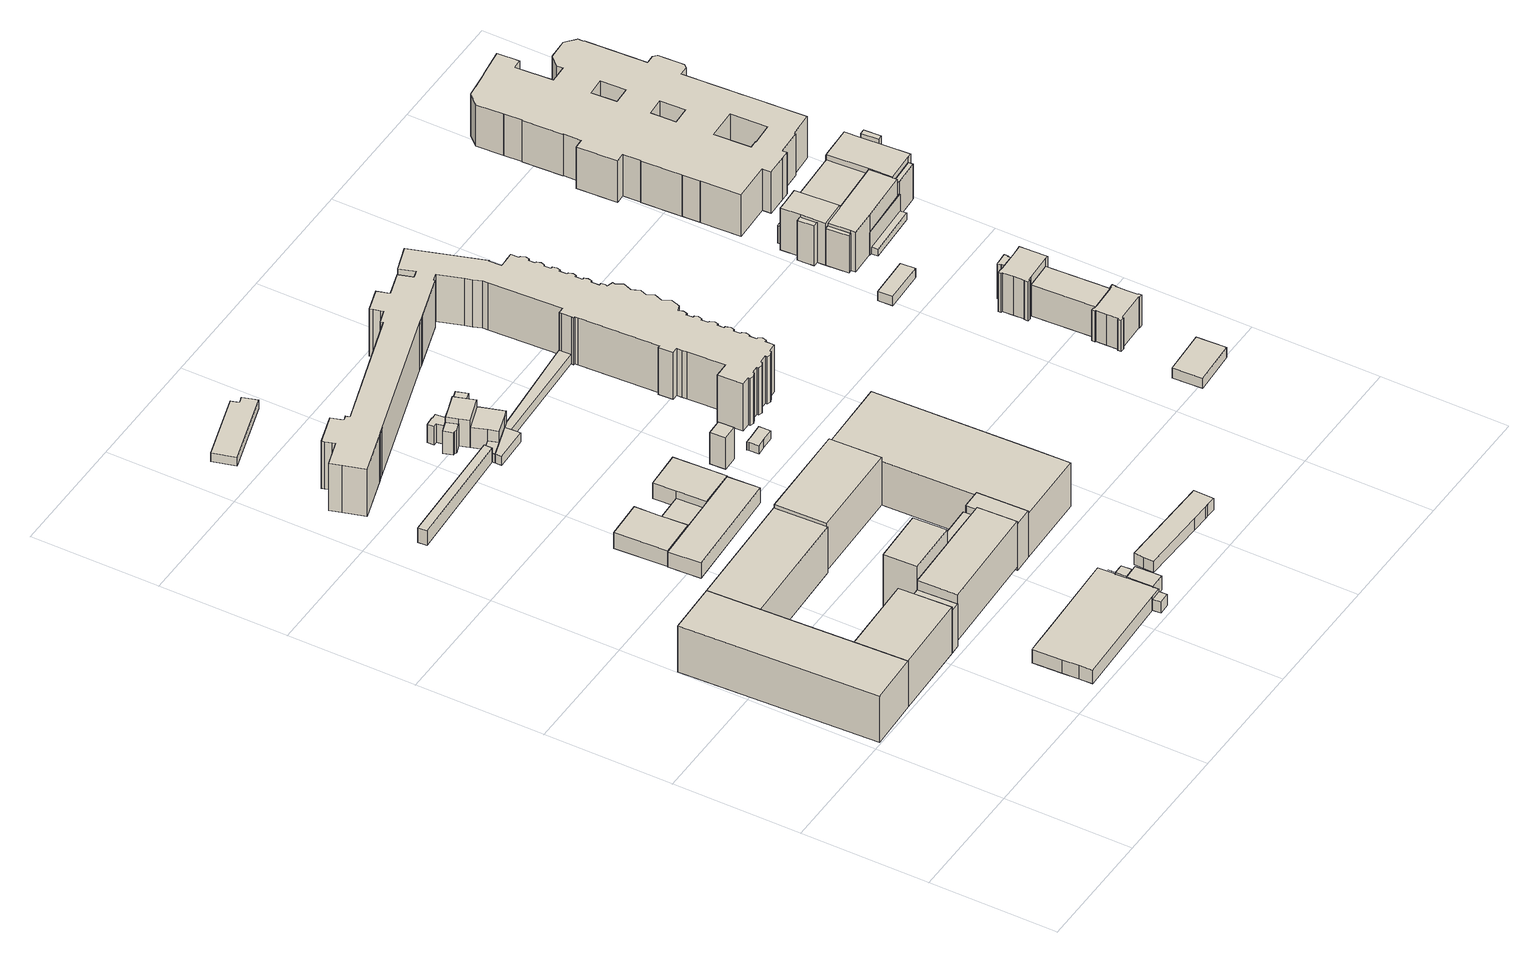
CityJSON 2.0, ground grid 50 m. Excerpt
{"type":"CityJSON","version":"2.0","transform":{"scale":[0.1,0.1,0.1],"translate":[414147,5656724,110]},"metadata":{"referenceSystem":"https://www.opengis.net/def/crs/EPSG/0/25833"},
"CityObjects":{
"building1":{"type":"Building","attributes":{"name":"Biotechnologisches Zentrum der TU Dresden","Gemeindeschluessel":14612000,"Geometrietyp2DReferenz":"3000","function":"31001_3023","roofType":"9999"},"children":["building1-1","building1-2","building1-3","building1-4"]},
"building1-1":{"type":"BuildingPart","attributes":{"Dachtyp_tdc":"tdcHipRoof","Dachneigung":24.11,"QualitaetDacherkennung":15,"Geometrietyp2DReferenz":"3000","measuredHeight":22.79,"roofType":"3200"},"parents":["building1"],"geometry":[{"type":"Solid","lod":"1","boundaries":[[[[0,1,2,3]],[[4,5,6,7]],[[3,5,4,0]],[[2,6,5,3]],[[1,7,6,2]],[[0,4,7,1]]]]}]},
"building1-2":{"type":"BuildingPart","attributes":{"Dachtyp_tdc":"tdcGableRoof","Dachneigung":22.57,"QualitaetDacherkennung":14,"Geometrietyp2DReferenz":"3000","measuredHeight":22.82,"roofType":"3100"},"parents":["building1"],"geometry":[{"type":"Solid","lod":"1","boundaries":[[[[8,9,10,11]],[[12,13,14,7]],[[11,13,12,8]],[[10,14,13,11]],[[9,7,14,10]],[[8,12,7,9]]]]}]},
"building1-3":{"type":"BuildingPart","attributes":{"Dachtyp_tdc":"tdcPolyFlatRoof","Dachneigung":0,"QualitaetDacherkennung":76,"Geometrietyp2DReferenz":"3000","measuredHeight":18.73,"roofType":"1000"},"parents":["building1"],"geometry":[{"type":"Solid","lod":"1","boundaries":[[[[15,16,17,18]],[[19,20,21,14]],[[18,20,19,15]],[[17,21,20,18]],[[16,14,21,17]],[[15,19,14,16]]]]}]},
"building1-4":{"type":"BuildingPart","attributes":{"Dachtyp_tdc":"tdcGableRoof","Dachneigung":23.65,"QualitaetDacherkennung":13,"Geometrietyp2DReferenz":"3000","measuredHeight":22.77,"roofType":"3100"},"parents":["building1"],"geometry":[{"type":"Solid","lod":"1","boundaries":[[[[2,22,23,24]],[[6,25,26,27]],[[24,25,6,2]],[[23,26,25,24]],[[22,27,26,23]],[[2,6,27,22]]]]}]},
"building2":{"type":"Building","attributes":{"Gemeindeschluessel":14612000,"Geometrietyp2DReferenz":"3000","function":"31001_2000","roofType":"9999"},"children":["building2-1","building2-2","building2-3","building2-4"]},
"building2-1":{"type":"BuildingPart","attributes":{"Dachtyp_tdc":"tdcPolyFlatRoof","Dachneigung":18.84,"QualitaetDacherkennung":92,"Geometrietyp2DReferenz":"3000","measuredHeight":7.79,"roofType":"2100"},"parents":["building2"],"geometry":[{"type":"Solid","lod":"1","boundaries":[[[[28,29,30,31,30,32]],[[33,34,35,36,35,37]],[[32,34,33,28]],[[34,32,30,35]],[[29,37,35,30]],[[28,33,37,29]]]]}]},
"building2-2":{"type":"BuildingPart","attributes":{"Dachtyp_tdc":"tdcGableRoof","Dachneigung":18.77,"QualitaetDacherkennung":92,"Geometrietyp2DReferenz":"3000","measuredHeight":7.95,"roofType":"3100"},"parents":["building2"],"geometry":[{"type":"Solid","lod":"1","boundaries":[[[[38,39,40,41,42,43,44,45,46,47,48,49,50]],[[51,52,53,54,55,56,57,58,59,36,34,60,61]],[[50,52,51,38]],[[49,53,52,50]],[[48,54,53,49]],[[47,55,54,48]],[[46,56,55,47]],[[45,57,56,46]],[[44,58,57,45]],[[43,59,58,44]],[[42,36,59,43]],[[41,34,36,42]],[[40,60,34,41]],[[39,61,60,40]],[[38,51,61,39]]]]}]},
"building2-3":{"type":"BuildingPart","attributes":{"Dachtyp_tdc":"tdcPolyFlatRoof","Dachneigung":18.39,"QualitaetDacherkennung":94,"Geometrietyp2DReferenz":"3000","measuredHeight":8.11,"roofType":"2100"},"parents":["building2"],"geometry":[{"type":"Solid","lod":"1","boundaries":[[[[62,63,64,65,66]],[[67,68,61,34,33]],[[66,68,67,62]],[[65,61,68,66]],[[64,34,61,65]],[[63,33,34,64]],[[62,67,33,63]]]]}]},
"building2-4":{"type":"BuildingPart","attributes":{"Dachtyp_tdc":"tdcPolyFlatRoof","Dachneigung":18.72,"QualitaetDacherkennung":88,"Geometrietyp2DReferenz":"3000","measuredHeight":5.65,"roofType":"2100"},"parents":["building2"],"geometry":[{"type":"Solid","lod":"1","boundaries":[[[[69,70,71,72]],[[51,73,74,52]],[[72,73,51,69]],[[71,74,73,72]],[[70,52,74,71]],[[69,51,52,70]]]]}]},
"building3":{"type":"Building","attributes":{"name":"BioInnovationsZentrum","Gemeindeschluessel":14612000,"Geometrietyp2DReferenz":"3000","function":"31001_9998","roofType":"9999"},"children":["building3-1","building3-2","building3-3"]},
"building3-1":{"type":"BuildingPart","attributes":{"Dachtyp_tdc":"tdcGableRoof","Dachneigung":14.84,"QualitaetDacherkennung":6,"Geometrietyp2DReferenz":"3000","measuredHeight":24.8,"roofType":"3100"},"parents":["building3"],"geometry":[{"type":"Solid","lod":"1","boundaries":[[[[75,76,77,78,79,80]],[[81,82,83,84,85,86]],[[80,82,81,75]],[[79,83,82,80]],[[78,84,83,79]],[[77,85,84,78]],[[76,86,85,77]],[[75,81,86,76]]]]}]},
"building3-2":{"type":"BuildingPart","attributes":{"Dachtyp_tdc":"tdcPolyFlatRoof","Dachneigung":0,"QualitaetDacherkennung":50,"Geometrietyp2DReferenz":"3000","measuredHeight":16.2,"roofType":"1000"},"parents":["building3"],"geometry":[{"type":"Solid","lod":"1","boundaries":[[[[87,88,89,90]],[[85,91,92,86]],[[90,91,85,87]],[[89,92,91,90]],[[88,86,92,89]],[[87,85,86,88]]]]}]},
"building3-3":{"type":"BuildingPart","attributes":{"Dachtyp_tdc":"tdcPolyFlatRoof","Dachneigung":0,"QualitaetDacherkennung":61,"Geometrietyp2DReferenz":"3000","measuredHeight":26.75,"roofType":"1000"},"parents":["building3"],"geometry":[{"type":"Solid","lod":"1","boundaries":[[[[93,94,95,96]],[[83,97,98,84]],[[96,97,83,93]],[[95,98,97,96]],[[94,84,98,95]],[[93,83,84,94]]]]}]},
"building4":{"type":"Building","attributes":{"Dachtyp_tdc":"tdcGableRoof","Gemeindeschluessel":14612000,"Dachneigung":10.94,"QualitaetDacherkennung":3,"Geometrietyp2DReferenz":"3000","measuredHeight":10.73,"function":"31001_9998","roofType":"3100"},"geometry":[{"type":"Solid","lod":"1","boundaries":[[[[99,100,101,102]],[[103,104,105,106]],[[102,104,103,99]],[[101,105,104,102]],[[100,106,105,101]],[[99,103,106,100]]]]}]},
"building5":{"type":"Building","attributes":{"Dachtyp_tdc":"tdcPolyFlatRoof","Gemeindeschluessel":14612000,"Dachneigung":5.58,"QualitaetDacherkennung":79,"Geometrietyp2DReferenz":"3000","measuredHeight":7.36,"function":"31001_9998","roofType":"2100"},"geometry":[{"type":"Solid","lod":"1","boundaries":[[[[107,108,109,110]],[[111,112,113,114]],[[110,112,111,107]],[[109,113,112,110]],[[108,114,113,109]],[[107,111,114,108]]]]}]},
"building6":{"type":"Building","attributes":{"Gemeindeschluessel":14612000,"Geometrietyp2DReferenz":"3000","function":"31001_9998","roofType":"9999"},"children":["building6-1","building6-2","building6-3"]},
"building6-1":{"type":"BuildingPart","attributes":{"Dachtyp_tdc":"tdcPolyFlatRoof","Dachneigung":0,"QualitaetDacherkennung":53,"Geometrietyp2DReferenz":"3000","measuredHeight":3.75,"roofType":"1000"},"parents":["building6"],"geometry":[{"type":"Solid","lod":"1","boundaries":[[[[115,116,117,118]],[[119,120,121,122]],[[118,120,119,115]],[[117,121,120,118]],[[116,122,121,117]],[[115,119,122,116]]]]}]},
"building6-2":{"type":"BuildingPart","attributes":{"Dachtyp_tdc":"tdcPolyFlatRoof","Dachneigung":0,"QualitaetDacherkennung":82,"Geometrietyp2DReferenz":"3000","measuredHeight":7.04,"roofType":"1000"},"parents":["building6"],"geometry":[{"type":"Solid","lod":"1","boundaries":[[[[123,124,125,126,127]],[[120,128,129,130,121]],[[127,128,120,123]],[[126,129,128,127]],[[125,130,129,126]],[[124,121,130,125]],[[123,120,121,124]]]]}]},
"building6-3":{"type":"BuildingPart","attributes":{"Dachtyp_tdc":"tdcPolyFlatRoof","Dachneigung":0,"QualitaetDacherkennung":82,"Geometrietyp2DReferenz":"3000","measuredHeight":7.05,"roofType":"1000"},"parents":["building6"],"geometry":[{"type":"Solid","lod":"1","boundaries":[[[[131,132,133,134,135]],[[136,137,119,122,138]],[[135,137,136,131]],[[134,119,137,135]],[[133,122,119,134]],[[132,138,122,133]],[[131,136,138,132]]]]}]},
"building7":{"type":"Building","attributes":{"Dachtyp_tdc":"tdcFreeFormRoof","Gemeindeschluessel":14612000,"Dachneigung":15.79,"QualitaetDacherkennung":67,"Geometrietyp2DReferenz":"3000","measuredHeight":4.59,"function":"31001_9998","roofType":"5000"},"geometry":[{"type":"Solid","lod":"1","boundaries":[[[[139,140,141,142,143,144]],[[145,146,147,148,149,150]],[[144,146,145,139]],[[143,147,146,144]],[[142,148,147,143]],[[141,149,148,142]],[[140,150,149,141]],[[139,145,150,140]]]]}]},
"building8":{"type":"Building","attributes":{"name":"Zentrum für Regenerative Therapien Dresden der TU Dresden","Gemeindeschluessel":14612000,"Geometrietyp2DReferenz":"3000","function":"31001_3023","roofType":"9999"},"children":["building8-1","building8-2","building8-3"]},
"building8-1":{"type":"BuildingPart","attributes":{"Dachtyp_tdc":"tdcGableRoof","Dachneigung":28.87,"QualitaetDacherkennung":12,"Geometrietyp2DReferenz":"3000","measuredHeight":24.24,"roofType":"3100"},"parents":["building8"],"geometry":[{"type":"Solid","lod":"1","boundaries":[[[[151,152,153,154]],[[155,156,157,158]],[[154,156,155,151]],[[153,157,156,154]],[[152,158,157,153]],[[151,155,158,152]]]]}]},
"building8-2":{"type":"BuildingPart","attributes":{"Dachtyp_tdc":"tdcCutGableRoof","Dachneigung":31.94,"QualitaetDacherkennung":34,"Geometrietyp2DReferenz":"3000","measuredHeight":23.23,"roofType":"9999"},"parents":["building8"],"geometry":[{"type":"Solid","lod":"1","boundaries":[[[[159,160,161,162]],[[163,164,165,166]],[[162,164,163,159]],[[161,165,164,162]],[[160,166,165,161]],[[159,163,166,160]]]]}]},
"building8-3":{"type":"BuildingPart","attributes":{"Dachtyp_tdc":"tdcPolyFlatRoof","Dachneigung":0,"QualitaetDacherkennung":29,"Geometrietyp2DReferenz":"3000","measuredHeight":19.39,"roofType":"1000"},"parents":["building8"],"geometry":[{"type":"Solid","lod":"1","boundaries":[[[[167,168,169,170,171,172,173]],[[174,175,176,165,164,155,158]],[[173,175,174,167]],[[172,176,175,173]],[[171,165,176,172]],[[170,164,165,171]],[[169,155,164,170]],[[168,158,155,169]],[[167,174,158,168]]]]}]},
"building9":{"type":"Building","attributes":{"Gemeindeschluessel":14612000,"Geometrietyp2DReferenz":"3000","function":"31001_9998","roofType":"9999"},"children":["building9-1","building9-2"]},
"building9-1":{"type":"BuildingPart","attributes":{"Dachtyp_tdc":"tdcPolyFlatRoof","Dachneigung":0,"QualitaetDacherkennung":74,"Geometrietyp2DReferenz":"3000","measuredHeight":4.14,"roofType":"1000"},"parents":["building9"],"geometry":[{"type":"Solid","lod":"1","boundaries":[[[[177,178,179,180,181,182]],[[183,184,185,186,187,188]],[[182,184,183,177]],[[181,185,184,182]],[[180,186,185,181]],[[179,187,186,180]],[[178,188,187,179]],[[177,183,188,178]]]]}]},
"building9-2":{"type":"BuildingPart","attributes":{"Dachtyp_tdc":"tdcPolyFlatRoof","Dachneigung":3.37,"QualitaetDacherkennung":68,"Geometrietyp2DReferenz":"3000","measuredHeight":4.15,"roofType":"2100"},"parents":["building9"],"geometry":[{"type":"Solid","lod":"1","boundaries":[[[[189,190,191,192,193]],[[194,188,187,106,105]],[[193,188,194,189]],[[192,187,188,193]],[[191,106,187,192]],[[190,105,106,191]],[[189,194,105,190]]]]}]},
"building10":{"type":"Building","attributes":{"Dachtyp_tdc":"tdcFreeFormRoof","Gemeindeschluessel":14612000,"Dachneigung":11.61,"QualitaetDacherkennung":29,"Geometrietyp2DReferenz":"3000","measuredHeight":8.65,"function":"31001_9998","roofType":"5000"},"geometry":[{"type":"Solid","lod":"1","boundaries":[[[[195,196,197,198,199,200,201,202]],[[203,204,205,206,207,208,209,210]],[[202,204,203,195]],[[201,205,204,202]],[[200,206,205,201]],[[199,207,206,200]],[[198,208,207,199]],[[197,209,208,198]],[[196,210,209,197]],[[195,203,210,196]]]]}]},
"building11":{"type":"Building","attributes":{"Gemeindeschluessel":14612000,"Geometrietyp2DReferenz":"3000","function":"31001_9998","roofType":"9999"},"children":["building11-1","building11-2","building11-3"]},
"building11-1":{"type":"BuildingPart","attributes":{"Dachtyp_tdc":"tdcGableRoof","Dachneigung":52.22,"QualitaetDacherkennung":66,"Geometrietyp2DReferenz":"3000","measuredHeight":15.72,"roofType":"3100"},"parents":["building11"],"geometry":[{"type":"Solid","lod":"1","boundaries":[[[[211,212,213,214,215,216,217]],[[218,219,220,221,222,223,224]],[[217,219,218,211]],[[216,220,219,217]],[[215,221,220,216]],[[214,222,221,215]],[[213,223,222,214]],[[212,224,223,213]],[[211,218,224,212]]]]}]},
"building11-2":{"type":"BuildingPart","attributes":{"Dachtyp_tdc":"tdcHipAndGableRoof","Dachneigung":52.21,"QualitaetDacherkennung":79,"Geometrietyp2DReferenz":"3000","measuredHeight":11.63,"roofType":"5000"},"parents":["building11"],"geometry":[{"type":"Solid","lod":"1","boundaries":[[[[225,226,227,228,229,230,231]],[[221,232,233,234,235,222,236]],[[231,232,221,225]],[[230,233,232,231]],[[229,234,233,230]],[[228,235,234,229]],[[227,222,235,228]],[[226,236,222,227]],[[225,221,236,226]]]]}]},
"building11-3":{"type":"BuildingPart","attributes":{"Dachtyp_tdc":"tdcHipAndGableRoof","Dachneigung":50.86,"QualitaetDacherkennung":89,"Geometrietyp2DReferenz":"3000","measuredHeight":11.63,"roofType":"5000"},"parents":["building11"],"geometry":[{"type":"Solid","lod":"1","boundaries":[[[[237,238,239,240]],[[241,218,224,242]],[[240,218,241,237]],[[239,224,218,240]],[[238,242,224,239]],[[237,241,242,238]]]]}]},
"building12":{"type":"Building","attributes":{"Dachtyp_tdc":"tdcFreeFormRoof","Gemeindeschluessel":14612000,"Dachneigung":38.33,"QualitaetDacherkennung":87,"Geometrietyp2DReferenz":"3000","measuredHeight":11.29,"function":"31001_9998","roofType":"5000"},"geometry":[{"type":"Solid","lod":"1","boundaries":[[[[243,244,245,246,247,248]],[[188,194,249,250,251,183]],[[248,194,188,243]],[[247,249,194,248]],[[246,250,249,247]],[[245,251,250,246]],[[244,183,251,245]],[[243,188,183,244]]]]}]},
"building13":{"type":"Building","attributes":{"Dachtyp_tdc":"tdcFreeFormRoof","Gemeindeschluessel":14612000,"Dachneigung":10.17,"QualitaetDacherkennung":6,"Geometrietyp2DReferenz":"3000","measuredHeight":27.36,"function":"31001_9998","roofType":"5000"},"geometry":[{"type":"Solid","lod":"1","boundaries":[[[[252,253,254,255,256,257,258,259,260,261,262,263,264,265,266,267,268,269,270,271,272,273,274,275,276,277,278,279,280,281,282,283,284,285,286,287,288,289,290,291,292,293,294,295,296,297,298,299,300,301,302,303,304,305,306,307,308,309,310,311,312,313,314,315,316,317,318,319,320,321,322,323,324,325,326,327,328,329,330,331,332,333,334,335,336,337,338,339,340,341,342,343,344,345,346,347,348,349,350,351,352,353,354,355,356,357,358,359,360,361,362,363,364,365,366,367,368,369,370,371,372,373,374,375,376,377,378,379,380,381,382,383,384,385,386,387,388,389,390,391,392,393,394]],[[395,396,397,398,399,400,401,402,403,404,405,406,407,408,409,410,411,412,413,414,415,416,417,418,419,420,421,422,423,424,425,426,427,428,429,430,431,432,433,434,435,436,437,438,439,440,441,442,443,444,445,446,447,448,449,450,451,452,453,454,455,456,457,458,459,460,461,462,463,464,465,466,467,468,469,470,471,472,473,474,475,476,477,478,479,480,481,482,483,484,485,486,487,488,489,490,491,492,493,494,495,496,497,498,499,500,501,502,503,504,505,506,507,508,509,510,511,512,513,514,515,516,517,518,519,520,521,522,523,524,525,526,527,528,529,530,531,532,533,534,535,536,537]],[[394,396,395,252]],[[393,397,396,394]],[[392,398,397,393]],[[391,399,398,392]],[[390,400,399,391]],[[389,401,400,390]],[[388,402,401,389]],[[387,403,402,388]],[[386,404,403,387]],[[385,405,404,386]],[[384,406,405,385]],[[383,407,406,384]],[[382,408,407,383]],[[381,409,408,382]],[[380,410,409,381]],[[379,411,410,380]],[[378,412,411,379]],[[377,413,412,378]],[[376,414,413,377]],[[375,415,414,376]],[[374,416,415,375]],[[373,417,416,374]],[[372,418,417,373]],[[371,419,418,372]],[[370,420,419,371]],[[369,421,420,370]],[[368,422,421,369]],[[367,423,422,368]],[[366,424,423,367]],[[365,425,424,366]],[[364,426,425,365]],[[363,427,426,364]],[[362,428,427,363]],[[361,429,428,362]],[[360,430,429,361]],[[359,431,430,360]],[[358,432,431,359]],[[357,433,432,358]],[[356,434,433,357]],[[355,435,434,356]],[[354,436,435,355]],[[353,437,436,354]],[[352,438,437,353]],[[351,439,438,352]],[[350,440,439,351]],[[349,441,440,350]],[[348,442,441,349]],[[347,443,442,348]],[[346,444,443,347]],[[345,445,444,346]],[[344,446,445,345]],[[343,447,446,344]],[[342,448,447,343]],[[341,449,448,342]],[[340,450,449,341]],[[339,451,450,340]],[[338,452,451,339]],[[337,453,452,338]],[[336,454,453,337]],[[335,455,454,336]],[[334,456,455,335]],[[333,457,456,334]],[[332,458,457,333]],[[331,459,458,332]],[[330,460,459,331]],[[329,461,460,330]],[[328,462,461,329]],[[327,463,462,328]],[[326,464,463,327]],[[325,465,464,326]],[[324,466,465,325]],[[323,467,466,324]],[[322,468,467,323]],[[321,469,468,322]],[[320,470,469,321]],[[319,471,470,320]],[[318,472,471,319]],[[317,473,472,318]],[[316,474,473,317]],[[315,475,474,316]],[[314,476,475,315]],[[313,477,476,314]],[[312,478,477,313]],[[311,479,478,312]],[[310,480,479,311]],[[309,481,480,310]],[[308,482,481,309]],[[307,483,482,308]],[[306,484,483,307]],[[305,485,484,306]],[[304,486,485,305]],[[303,487,486,304]],[[302,488,487,303]],[[301,489,488,302]],[[300,490,489,301]],[[299,491,490,300]],[[298,492,491,299]],[[297,493,492,298]],[[296,494,493,297]],[[295,495,494,296]],[[294,496,495,295]],[[293,497,496,294]],[[292,498,497,293]],[[291,499,498,292]],[[290,500,499,291]],[[289,501,500,290]],[[288,502,501,289]],[[287,503,502,288]],[[286,504,503,287]],[[285,505,504,286]],[[284,506,505,285]],[[283,507,506,284]],[[282,508,507,283]],[[281,509,508,282]],[[280,510,509,281]],[[279,511,510,280]],[[278,512,511,279]],[[277,513,512,278]],[[276,514,513,277]],[[275,515,514,276]],[[274,516,515,275]],[[273,517,516,274]],[[272,518,517,273]],[[271,519,518,272]],[[270,520,519,271]],[[269,521,520,270]],[[268,522,521,269]],[[267,523,522,268]],[[266,524,523,267]],[[265,525,524,266]],[[264,526,525,265]],[[263,527,526,264]],[[262,528,527,263]],[[261,529,528,262]],[[260,530,529,261]],[[259,531,530,260]],[[258,532,531,259]],[[257,533,532,258]],[[256,534,533,257]],[[255,535,534,256]],[[254,536,535,255]],[[253,537,536,254]],[[252,395,537,253]]]]}]},
"building14":{"type":"Building","attributes":{"Dachtyp_tdc":"tdcGableRoof","Gemeindeschluessel":14612000,"Dachneigung":37.43,"QualitaetDacherkennung":73,"Geometrietyp2DReferenz":"3000","measuredHeight":6.56,"function":"31001_9998","roofType":"3100"},"geometry":[{"type":"Solid","lod":"1","boundaries":[[[[538,539,540,541,542,543,544,545,546]],[[547,548,549,550,551,552,553,554,555]],[[546,548,547,538]],[[545,549,548,546]],[[544,550,549,545]],[[543,551,550,544]],[[542,552,551,543]],[[541,553,552,542]],[[540,554,553,541]],[[539,555,554,540]],[[538,547,555,539]]]]}]},
"building15":{"type":"Building","attributes":{"Dachtyp_tdc":"tdcFreeFormRoof","Gemeindeschluessel":14612000,"Dachneigung":55.44,"QualitaetDacherkennung":11,"Geometrietyp2DReferenz":"3000","measuredHeight":16.12,"function":"31001_9998","roofType":"5000"},"geometry":[{"type":"Solid","lod":"1","boundaries":[[[[556,557,558,559]],[[560,561,562,563]],[[559,561,560,556]],[[558,562,561,559]],[[557,563,562,558]],[[556,560,563,557]]]]}]},
"building16":{"type":"Building","attributes":{"Dachtyp_tdc":"tdcPolyFlatRoof","Gemeindeschluessel":14612000,"Dachneigung":0,"QualitaetDacherkennung":89,"Geometrietyp2DReferenz":"3000","measuredHeight":3.58,"function":"31001_9998","roofType":"1000"},"geometry":[{"type":"Solid","lod":"1","boundaries":[[[[564,565,566,567,568,569,570]],[[571,572,573,574,575,576,577]],[[570,572,571,564]],[[569,573,572,570]],[[568,574,573,569]],[[567,575,574,568]],[[566,576,575,567]],[[565,577,576,566]],[[564,571,577,565]]]]}]},
"building17":{"type":"Building","attributes":{"Dachtyp_tdc":"tdcPolyFlatRoof","Gemeindeschluessel":14612000,"Dachneigung":0,"QualitaetDacherkennung":83,"Geometrietyp2DReferenz":"3000","measuredHeight":4,"function":"31001_9998","roofType":"1000"},"geometry":[{"type":"Solid","lod":"1","boundaries":[[[[578,579,580,581,582,583]],[[584,585,586,587,588,589]],[[583,585,584,578]],[[582,586,585,583]],[[581,587,586,582]],[[580,588,587,581]],[[579,589,588,580]],[[578,584,589,579]]]]}]},
"building18":{"type":"Building","attributes":{"name":"Universitätsklinikum Carl Gustav Carus Dresden","Dachtyp_tdc":"tdcHipRoof","Gemeindeschluessel":14612000,"Dachneigung":10.03,"QualitaetDacherkennung":88,"Geometrietyp2DReferenz":"3000","measuredHeight":5.11,"function":"31001_3051","roofType":"3200"},"geometry":[{"type":"Solid","lod":"1","boundaries":[[[[590,591,592,593]],[[594,595,596,597]],[[593,595,594,590]],[[592,596,595,593]],[[591,597,596,592]],[[590,594,597,591]]]]}]},
"building19":{"type":"Building","attributes":{"name":"Universitätsklinikum Carl Gustav Carus Dresden","Gemeindeschluessel":14612000,"Geometrietyp2DReferenz":"3000","function":"31001_3051","roofType":"9999"},"children":["building19-1","building19-2","building19-3","building19-4"]},
"building19-1":{"type":"BuildingPart","attributes":{"Dachtyp_tdc":"tdcHipRoof","Dachneigung":44.24,"QualitaetDacherkennung":47,"Geometrietyp2DReferenz":"3000","measuredHeight":16.46,"roofType":"3200"},"parents":["building19"],"geometry":[{"type":"Solid","lod":"1","boundaries":[[[[598,599,600,601,602,603,604,605,606,607,608]],[[609,610,611,612,613,614,615,616,617,618,619]],[[607,610,609,608]],[[606,611,610,607]],[[605,612,611,606]],[[604,613,612,605]],[[603,614,613,604]],[[602,615,614,603]],[[601,616,615,602]],[[600,617,616,601]],[[599,618,617,600]],[[598,619,618,599]],[[608,609,619,598]]]]}]},
"building19-2":{"type":"BuildingPart","attributes":{"Dachtyp_tdc":"tdcGableRoof","Dachneigung":44.19,"QualitaetDacherkennung":85,"Geometrietyp2DReferenz":"3000","measuredHeight":16.44,"roofType":"3100"},"parents":["building19"],"geometry":[{"type":"Solid","lod":"1","boundaries":[[[[620,621,622,623]],[[624,625,626,627]],[[623,625,624,620]],[[622,626,625,623]],[[621,627,626,622]],[[620,624,627,621]]]]}]},
"building19-3":{"type":"BuildingPart","attributes":{"Dachtyp_tdc":"tdcGableRoof","Dachneigung":43.94,"QualitaetDacherkennung":80,"Geometrietyp2DReferenz":"3000","measuredHeight":19.99,"roofType":"3100"},"parents":["building19"],"geometry":[{"type":"Solid","lod":"1","boundaries":[[[[628,629,630,631,632,633,634,635,636,637,638,639,640,641,642,643,644,645]],[[646,647,648,609,618,649,650,651,624,627,652,653,654,655,656,657,658,659]],[[645,647,646,628]],[[644,648,647,645]],[[643,609,648,644]],[[642,618,609,643]],[[641,649,618,642]],[[640,650,649,641]],[[639,651,650,640]],[[638,624,651,639]],[[637,627,624,638]],[[636,652,627,637]],[[635,653,652,636]],[[634,654,653,635]],[[633,655,654,634]],[[632,656,655,633]],[[631,657,656,632]],[[630,658,657,631]],[[629,659,658,630]],[[628,646,659,629]]]]}]},
"building19-4":{"type":"BuildingPart","attributes":{"Dachtyp_tdc":"tdcGableRoof","Dachneigung":44.28,"QualitaetDacherkennung":57,"Geometrietyp2DReferenz":"3000","measuredHeight":16.55,"roofType":"3100"},"parents":["building19"],"geometry":[{"type":"Solid","lod":"1","boundaries":[[[[660,661,662,663,664,665,666,667,668,669,670,671,672,673,674,675,676,677,678,679,623,622,680,681]],[[682,683,684,626,625,685,686,687,688,689,690,691,692,693,694,695,696,697,698,699,700,701,702,703]],[[681,683,682,660]],[[680,684,683,681]],[[622,626,684,680]],[[623,625,626,622]],[[679,685,625,623]],[[678,686,685,679]],[[677,687,686,678]],[[676,688,687,677]],[[675,689,688,676]],[[674,690,689,675]],[[673,691,690,674]],[[672,692,691,673]],[[671,693,692,672]],[[670,694,693,671]],[[669,695,694,670]],[[668,696,695,669]],[[667,697,696,668]],[[666,698,697,667]],[[665,699,698,666]],[[664,700,699,665]],[[663,701,700,664]],[[662,702,701,663]],[[661,703,702,662]],[[660,682,703,661]]]]}]},
"building20":{"type":"Building","attributes":{"name":"Universitätsklinikum Carl Gustav Carus Dresden","Dachtyp_tdc":"tdcPolyFlatRoof","Gemeindeschluessel":14612000,"Dachneigung":0,"QualitaetDacherkennung":53,"Geometrietyp2DReferenz":"3000","measuredHeight":4.1,"function":"31001_9998","roofType":"1000"},"geometry":[{"type":"Solid","lod":"1","boundaries":[[[[704,705,706,707]],[[708,709,710,711]],[[707,709,708,704]],[[706,710,709,707]],[[705,711,710,706]],[[704,708,711,705]]]]}]},
"building21":{"type":"Building","attributes":{"name":"Universitätsklinikum Carl Gustav Carus Dresden","Gemeindeschluessel":14612000,"Geometrietyp2DReferenz":"3000","function":"31001_3051","roofType":"9999"},"children":["building21-1","building21-2","building21-3","building21-4","building21-5","building21-6","building21-7","building21-8","building21-9","building21-10","building21-11","building21-12"]},
"building21-1":{"type":"BuildingPart","attributes":{"Dachtyp_tdc":"tdcPolyFlatRoof","Dachneigung":0,"QualitaetDacherkennung":0,"Geometrietyp2DReferenz":"3000","measuredHeight":3.83,"roofType":"9999"},"parents":["building21"],"geometry":[{"type":"Solid","lod":"1","boundaries":[[[[712,713,714,715,716,717,718]],[[719,720,721,722,723,724,725]],[[718,720,719,712]],[[717,721,720,718]],[[716,722,721,717]],[[715,723,722,716]],[[714,724,723,715]],[[713,725,724,714]],[[712,719,725,713]]]]}]},
"building21-2":{"type":"BuildingPart","attributes":{"Dachtyp_tdc":"tdcPolyFlatRoof","Dachneigung":35.8,"QualitaetDacherkennung":62,"Geometrietyp2DReferenz":"3000","measuredHeight":16.81,"roofType":"2100"},"parents":["building21"],"geometry":[{"type":"Solid","lod":"1","boundaries":[[[[726,727,728,729]],[[730,731,732,733]],[[729,731,730,726]],[[728,732,731,729]],[[727,733,732,728]],[[726,730,733,727]]]]}]},
"building21-3":{"type":"BuildingPart","attributes":{"Dachtyp_tdc":"tdcGableRoof","Dachneigung":65.9,"QualitaetDacherkennung":16,"Geometrietyp2DReferenz":"3000","measuredHeight":10.49,"roofType":"3100"},"parents":["building21"],"geometry":[{"type":"Solid","lod":"1","boundaries":[[[[734,735,736,737]],[[738,739,740,741]],[[737,739,738,734]],[[736,740,739,737]],[[735,741,740,736]],[[734,738,741,735]]]]}]},
"building21-4":{"type":"BuildingPart","attributes":{"Dachtyp_tdc":"tdcPolyFlatRoof","Dachneigung":35.11,"QualitaetDacherkennung":91,"Geometrietyp2DReferenz":"3000","measuredHeight":17.02,"roofType":"2100"},"parents":["building21"],"geometry":[{"type":"Solid","lod":"1","boundaries":[[[[742,743,744,745]],[[746,747,748,749]],[[745,747,746,742]],[[744,748,747,745]],[[743,749,748,744]],[[742,746,749,743]]]]}]},
"building21-5":{"type":"BuildingPart","attributes":{"Dachtyp_tdc":"tdcHipAndGableRoof","Dachneigung":42.06,"QualitaetDacherkennung":77,"Geometrietyp2DReferenz":"3000","measuredHeight":21.48,"roofType":"5000"},"parents":["building21"],"geometry":[{"type":"Solid","lod":"1","boundaries":[[[[750,751,752,753,754,755]],[[756,757,741,740,758,747]],[[754,757,756,755]],[[753,741,757,754]],[[752,740,741,753]],[[751,758,740,752]],[[750,747,758,751]],[[755,756,747,750]]]]}]},
"building21-6":{"type":"BuildingPart","attributes":{"Dachtyp_tdc":"tdcGableRoof","Dachneigung":14.08,"QualitaetDacherkennung":8,"Geometrietyp2DReferenz":"3000","measuredHeight":11.65,"roofType":"3100"},"parents":["building21"],"geometry":[{"type":"Solid","lod":"1","boundaries":[[[[759,760,761,762]],[[763,764,765,766]],[[762,764,763,759]],[[761,765,764,762]],[[760,766,765,761]],[[759,763,766,760]]]]}]},
"building21-7":{"type":"BuildingPart","attributes":{"Dachtyp_tdc":"tdcPolyFlatRoof","Dachneigung":17.18,"QualitaetDacherkennung":66,"Geometrietyp2DReferenz":"3000","measuredHeight":18.02,"roofType":"2100"},"parents":["building21"],"geometry":[{"type":"Solid","lod":"1","boundaries":[[[[767,768,769,770,771]],[[756,747,772,773,774]],[[771,747,756,767]],[[770,772,747,771]],[[769,773,772,770]],[[768,774,773,769]],[[767,756,774,768]]]]}]},
"building21-8":{"type":"BuildingPart","attributes":{"Dachtyp_tdc":"tdcGableRoof","Dachneigung":46.17,"QualitaetDacherkennung":72,"Geometrietyp2DReferenz":"3000","measuredHeight":21.44,"roofType":"3100"},"parents":["building21"],"geometry":[{"type":"Solid","lod":"1","boundaries":[[[[775,776,777,778,779,780,781]],[[766,782,749,748,758,783,784]],[[780,782,766,781]],[[779,749,782,780]],[[778,748,749,779]],[[777,758,748,778]],[[776,783,758,777]],[[775,784,783,776]],[[781,766,784,775]]]]}]},
"building21-9":{"type":"BuildingPart","attributes":{"Dachtyp_tdc":"tdcPolyFlatRoof","Dachneigung":31.39,"QualitaetDacherkennung":55,"Geometrietyp2DReferenz":"3000","measuredHeight":16.12,"roofType":"2100"},"parents":["building21"],"geometry":[{"type":"Solid","lod":"1","boundaries":[[[[785,786,787,788,789,790]],[[763,784,791,792,793,794]],[[790,784,763,785]],[[789,791,784,790]],[[788,792,791,789]],[[787,793,792,788]],[[786,794,793,787]],[[785,763,794,786]]]]}]},
"building21-10":{"type":"BuildingPart","attributes":{"Dachtyp_tdc":"tdcPolyFlatRoof","Dachneigung":5.9,"QualitaetDacherkennung":91,"Geometrietyp2DReferenz":"3000","measuredHeight":19.61,"roofType":"2100"},"parents":["building21"],"geometry":[{"type":"Solid","lod":"1","boundaries":[[[[795,796,797,798]],[[799,721,720,800]],[[798,721,799,795]],[[797,720,721,798]],[[796,800,720,797]],[[795,799,800,796]]]]}]},
"building21-11":{"type":"BuildingPart","attributes":{"Dachtyp_tdc":"tdcPolyFlatRoof","Dachneigung":0,"QualitaetDacherkennung":60,"Geometrietyp2DReferenz":"3000","measuredHeight":3,"roofType":"1000"},"parents":["building21"],"geometry":[{"type":"Solid","lod":"1","boundaries":[[[[801,802,803,804]],[[805,806,807,808]],[[804,806,805,801]],[[803,807,806,804]],[[802,808,807,803]],[[801,805,808,802]]]]}]},
"building21-12":{"type":"BuildingPart","attributes":{"Dachtyp_tdc":"tdcHipRoof","Dachneigung":39.93,"QualitaetDacherkennung":63,"Geometrietyp2DReferenz":"3000","measuredHeight":21.37,"roofType":"3200"},"parents":["building21"],"geometry":[{"type":"Solid","lod":"1","boundaries":[[[[809,810,811,812,813,814,815,816]],[[719,725,792,791,783,817,732,731]],[[816,725,719,809]],[[815,792,725,816]],[[814,791,792,815]],[[813,783,791,814]],[[812,817,783,813]],[[811,732,817,812]],[[810,731,732,811]],[[809,719,731,810]]]]}]},
"building22":{"type":"Building","attributes":{"name":"Universitätsklinikum Carl Gustav Carus Dresden","Gemeindeschluessel":14612000,"Geometrietyp2DReferenz":"3000","function":"31001_3051","roofType":"9999"},"children":["building22-1","building22-2"]},
"building22-1":{"type":"BuildingPart","attributes":{"Dachtyp_tdc":"tdcPolyFlatRoof","Dachneigung":9.06,"QualitaetDacherkennung":56,"Geometrietyp2DReferenz":"3000","measuredHeight":9.57,"roofType":"2100"},"parents":["building22"],"geometry":[{"type":"Solid","lod":"1","boundaries":[[[[818,819,820,821]],[[822,823,824,825]],[[820,823,822,821]],[[819,824,823,820]],[[818,825,824,819]],[[821,822,825,818]]]]}]},
"building22-2":{"type":"BuildingPart","attributes":{"Dachtyp_tdc":"tdcPolyFlatRoof","Dachneigung":0,"QualitaetDacherkennung":60,"Geometrietyp2DReferenz":"3000","measuredHeight":15.69,"roofType":"1000"},"parents":["building22"],"geometry":[{"type":"Solid","lod":"1","boundaries":[[[[826,827,828,829,830,831,832,833]],[[834,835,836,837,822,825,838,839]],[[833,835,834,826]],[[832,836,835,833]],[[831,837,836,832]],[[830,822,837,831]],[[829,825,822,830]],[[828,838,825,829]],[[827,839,838,828]],[[826,834,839,827]]]]}]},
"building23":{"type":"Building","attributes":{"name":"Herzzentrum Dresden Universitätsklinik","Dachtyp_tdc":"tdcFreeFormRoof","Gemeindeschluessel":14612000,"Dachneigung":16.61,"QualitaetDacherkennung":4,"Geometrietyp2DReferenz":"3000","measuredHeight":26.68,"function":"31001_3051","roofType":"5000"},"geometry":[{"type":"Solid","lod":"1","boundaries":[[[[840,841,842,843,844,845,846,847,848,849,850,851,852,853,854,855,856,857,858,859,860,861,862,863,864,865,866,867,868,869,870,871,872,873,874,875,876,877,878,879,880,881,882,883,884,885,886,887,888,889,890],[891,892,893,894],[895,896,897,898],[899,900,901,902,903,904]],[[905,906,907,908,909,910,911,912,913,914,915,916,917,918,919,920,921,922,923,924,925,926,927,928,929,930,931,932,933,934,935,936,937,938,939,940,941,942,943,944,945,946,947,948,949,950,951,952,953,954,955],[956,957,958,959],[960,961,962,963],[964,965,966,967,968,969]],[[890,906,905,840]],[[889,907,906,890]],[[888,908,907,889]],[[887,909,908,888]],[[886,910,909,887]],[[885,911,910,886]],[[884,912,911,885]],[[883,913,912,884]],[[882,914,913,883]],[[881,915,914,882]],[[880,916,915,881]],[[879,917,916,880]],[[878,918,917,879]],[[877,919,918,878]],[[876,920,919,877]],[[875,921,920,876]],[[874,922,921,875]],[[873,923,922,874]],[[872,924,923,873]],[[871,925,924,872]],[[870,926,925,871]],[[869,927,926,870]],[[868,928,927,869]],[[867,929,928,868]],[[866,930,929,867]],[[865,931,930,866]],[[864,932,931,865]],[[863,933,932,864]],[[862,934,933,863]],[[861,935,934,862]],[[860,936,935,861]],[[859,937,936,860]],[[858,938,937,859]],[[857,939,938,858]],[[856,940,939,857]],[[855,941,940,856]],[[854,942,941,855]],[[853,943,942,854]],[[852,944,943,853]],[[851,945,944,852]],[[850,946,945,851]],[[849,947,946,850]],[[848,948,947,849]],[[847,949,948,848]],[[846,950,949,847]],[[845,951,950,846]],[[844,952,951,845]],[[843,953,952,844]],[[842,954,953,843]],[[841,955,954,842]],[[840,905,955,841]],[[894,957,956,891]],[[893,958,957,894]],[[892,959,958,893]],[[891,956,959,892]],[[898,961,960,895]],[[897,962,961,898]],[[896,963,962,897]],[[895,960,963,896]],[[904,965,964,899]],[[903,966,965,904]],[[902,967,966,903]],[[901,968,967,902]],[[900,969,968,901]],[[899,964,969,900]]]]}]}
},
"vertices":[
[36,506,208],[241,515,208],[210,1282,208],[5,1274,208],[36,506,3],[5,1274,3],[210,1282,3],[241,515,3],
[233,720,209],[241,515,209],[553,527,209],[545,732,209],[233,720,3],[545,732,3],[553,527,3],
[547,681,191],[553,527,191],[594,529,191],[588,683,191],[547,681,3],[588,683,3],[594,529,3],
[218,1076,208],[697,1096,208],[689,1301,208],[689,1301,3],[697,1096,3],[218,1076,3],
[1137,168,96],[1135,209,96],[1095,208,96],[1094,236,96],[1097,166,96],[1137,168,30],[1097,166,30],[1095,208,30],[1094,236,30],[1135,209,30],
[1102,44,90],[1101,64,90],[1097,160,90],[1097,166,90],[1094,236,90],[1092,276,90],[719,259,90],[658,257,90],[621,255,90],[626,140,90],[629,77,90],[631,24,90],[1057,42,90],[1102,44,30],[1057,42,30],[631,24,30],[629,77,30],[626,140,30],[621,255,30],[658,257,30],[719,259,30],[1092,276,30],[1097,160,30],[1101,64,30],
[1157,168,94],[1137,168,94],[1097,166,94],[1101,64,94],[1161,67,94],[1157,168,30],[1161,67,30],
[1102,44,79],[1057,42,79],[1059,9,79],[1104,11,79],[1104,11,30],[1059,9,30],
[1019,546,232],[1013,699,232],[842,693,232],[800,691,232],[588,683,232],[594,529,232],[1019,546,29],[594,529,29],[588,683,29],[800,691,29],[842,693,29],[1013,699,29],
[842,693,191],[1013,699,191],[1011,751,191],[839,744,191],[839,744,29],[1011,751,29],
[588,683,296],[800,691,296],[794,821,296],[583,812,296],[583,812,29],[794,821,29],
[106,2310,98],[584,2337,98],[583,2367,98],[104,2345,98],[106,2310,34],[104,2345,34],[583,2367,34],[584,2337,34],
[424,1429,105],[856,1452,105],[849,1577,105],[417,1554,105],[424,1429,37],[417,1554,37],[849,1577,37],[856,1452,37],
[702,1569,76],[696,1685,76],[559,1678,76],[565,1562,76],[702,1569,39],[565,1562,39],[559,1678,39],[696,1685,39],
[565,1562,109],[559,1678,109],[555,1766,109],[406,1758,109],[417,1554,109],[417,1554,39],[406,1758,39],[555,1766,39],
[839,1782,109],[691,1774,109],[696,1685,109],[702,1569,109],[849,1577,109],[839,1782,39],[849,1577,39],[691,1774,39],
[136,3067,71],[425,3153,71],[408,3210,71],[382,3202,71],[372,3233,71],[110,3155,71],[136,3067,32],[110,3155,32],[372,3233,32],[382,3202,32],[408,3210,32],[425,3153,32],
[1087,1114,216],[1080,1315,216],[696,1303,216],[702,1102,216],[1087,1114,4],[702,1102,4],[696,1303,4],[1080,1315,4],
[1024,749,211],[1030,550,211],[1104,553,211],[1098,751,211],[1024,749,4],[1098,751,4],[1104,553,4],[1030,550,4],
[1378,1325,198],[1080,1315,198],[1087,1114,198],[1098,751,198],[1104,553,198],[1402,562,198],[1398,693,198],[1378,1325,4],[1398,693,4],[1402,562,4],
[719,2367,75],[644,2343,75],[585,2325,75],[586,2300,75],[722,2305,75],[720,2341,75],[719,2367,34],[720,2341,34],[722,2305,34],[586,2300,34],[585,2325,34],[644,2343,34],
[631,2382,74],[583,2367,74],[584,2337,74],[585,2325,74],[644,2343,74],[631,2382,34],
[585,2519,114],[623,2531,114],[620,2579,114],[598,2577,114],[598,2579,114],[562,2576,114],[563,2550,114],[579,2551,114],[585,2519,32],[579,2551,32],[563,2550,32],[562,2576,32],[598,2579,32],[598,2577,32],[620,2579,32],[623,2531,32],
[702,2508,154],[687,2552,154],[623,2531,154],[585,2519,154],[600,2475,154],[612,2438,154],[714,2472,154],[702,2508,33],[714,2472,33],[612,2438,33],[600,2475,33],[585,2519,33],[623,2531,33],[687,2552,33],
[600,2475,132],[591,2500,132],[585,2519,132],[540,2504,132],[552,2467,132],[557,2468,132],[566,2464,132],[566,2464,33],[557,2468,33],[552,2467,33],[540,2504,33],[591,2500,33],
[749,2524,134],[734,2568,134],[687,2552,134],[702,2508,134],[749,2524,33],[734,2568,33],
[644,2343,124],[719,2367,124],[745,2375,124],[714,2472,124],[612,2438,124],[631,2382,124],[612,2438,34],[714,2472,34],[745,2375,34],
[1349,2533,239],[1344,2548,239],[1337,2547,239],[1335,2576,239],[1341,2577,239],[1345,2592,239],[1339,2608,239],[1334,2607,239],[1333,2635,239],[1341,2635,239],[1344,2652,239],[1337,2669,239],[1331,2668,239],[1330,2702,239],[1306,2700,239],[1278,2699,239],[1265,2699,239],[1263,2747,239],[1266,2748,239],[1175,3025,239],[1074,2992,239],[1094,2931,239],[1065,2922,239],[1047,2978,239],[953,2949,239],[938,2997,239],[848,2970,239],[852,2957,239],[860,2932,239],[863,2922,239],[810,2905,239],[813,2894,239],[340,2747,239],[335,2762,239],[316,2756,239],[301,2803,239],[184,2767,239],[187,2756,239],[195,2731,239],[198,2720,239],[98,2689,239],[112,2644,239],[137,2561,239],[311,2615,239],[328,2620,239],[347,2626,239],[876,2789,239],[897,2795,239],[912,2800,239],[1086,2853,239],[1085,2858,239],[1114,2866,239],[1145,2772,239],[1153,2746,239],[1164,2714,239],[1165,2693,239],[1179,2411,239],[1155,2410,239],[1155,2400,239],[1157,2363,239],[1157,2354,239],[1163,2354,239],[1164,2342,239],[1179,2033,239],[1171,2033,239],[1174,1976,239],[1197,1977,239],[1198,1956,239],[1199,1937,239],[1207,1792,239],[1148,1790,239],[1153,1692,239],[1189,1693,239],[1189,1686,239],[1205,1681,239],[1220,1688,239],[1220,1695,239],[1250,1696,239],[1250,1689,239],[1266,1684,239],[1281,1692,239],[1281,1698,239],[1313,1700,239],[1313,1692,239],[1328,1687,239],[1344,1694,239],[1344,1701,239],[1379,1703,239],[1377,1738,239],[1385,1738,239],[1389,1755,239],[1382,1769,239],[1376,1769,239],[1374,1799,239],[1379,1799,239],[1383,1815,239],[1378,1830,239],[1372,1830,239],[1371,1858,239],[1378,1858,239],[1382,1874,239],[1375,1893,239],[1369,1892,239],[1368,1920,239],[1375,1920,239],[1379,1936,239],[1372,1952,239],[1366,1952,239],[1364,1980,239],[1370,1980,239],[1375,1997,239],[1369,2010,239],[1363,2009,239],[1361,2037,239],[1368,2037,239],[1373,2054,239],[1367,2070,239],[1388,2078,239],[1401,2115,239],[1385,2148,239],[1396,2178,239],[1383,2206,239],[1392,2232,239],[1378,2262,239],[1391,2296,239],[1376,2324,239],[1379,2332,239],[1354,2340,239],[1358,2351,239],[1354,2365,239],[1345,2364,239],[1344,2398,239],[1351,2398,239],[1354,2414,239],[1349,2428,239],[1342,2428,239],[1341,2456,239],[1347,2456,239],[1351,2471,239],[1346,2487,239],[1340,2487,239],[1338,2517,239],[1345,2517,239],[1349,2533,29],[1345,2517,29],[1338,2517,29],[1340,2487,29],[1346,2487,29],[1351,2471,29],[1347,2456,29],[1341,2456,29],[1342,2428,29],[1349,2428,29],[1354,2414,29],[1351,2398,29],[1344,2398,29],[1345,2364,29],[1354,2365,29],[1358,2351,29],[1354,2340,29],[1379,2332,29],[1376,2324,29],[1391,2296,29],[1378,2262,29],[1392,2232,29],[1383,2206,29],[1396,2178,29],[1385,2148,29],[1401,2115,29],[1388,2078,29],[1367,2070,29],[1373,2054,29],[1368,2037,29],[1361,2037,29],[1363,2009,29],[1369,2010,29],[1375,1997,29],[1370,1980,29],[1364,1980,29],[1366,1952,29],[1372,1952,29],[1379,1936,29],[1375,1920,29],[1368,1920,29],[1369,1892,29],[1375,1893,29],[1382,1874,29],[1378,1858,29],[1371,1858,29],[1372,1830,29],[1378,1830,29],[1383,1815,29],[1379,1799,29],[1374,1799,29],[1376,1769,29],[1382,1769,29],[1389,1755,29],[1385,1738,29],[1377,1738,29],[1379,1703,29],[1344,1701,29],[1344,1694,29],[1328,1687,29],[1313,1692,29],[1313,1700,29],[1281,1698,29],[1281,1692,29],[1266,1684,29],[1250,1689,29],[1250,1696,29],[1220,1695,29],[1220,1688,29],[1205,1681,29],[1189,1686,29],[1189,1693,29],[1153,1692,29],[1148,1790,29],[1207,1792,29],[1199,1937,29],[1198,1956,29],[1197,1977,29],[1174,1976,29],[1171,2033,29],[1179,2033,29],[1164,2342,29],[1163,2354,29],[1157,2354,29],[1157,2363,29],[1155,2400,29],[1155,2410,29],[1179,2411,29],[1165,2693,29],[1164,2714,29],[1153,2746,29],[1145,2772,29],[1114,2866,29],[1085,2858,29],[1086,2853,29],[912,2800,29],[897,2795,29],[876,2789,29],[347,2626,29],[328,2620,29],[311,2615,29],[137,2561,29],[112,2644,29],[98,2689,29],[198,2720,29],[195,2731,29],[187,2756,29],[184,2767,29],[301,2803,29],[316,2756,29],[335,2762,29],[340,2747,29],[813,2894,29],[810,2905,29],[863,2922,29],[860,2932,29],[852,2957,29],[848,2970,29],[938,2997,29],[953,2949,29],[1047,2978,29],[1065,2922,29],[1094,2931,29],[1074,2992,29],[1175,3025,29],[1266,2748,29],[1263,2747,29],[1265,2699,29],[1278,2699,29],[1306,2700,29],[1330,2702,29],[1331,2668,29],[1337,2669,29],[1344,2652,29],[1341,2635,29],[1333,2635,29],[1334,2607,29],[1339,2608,29],[1345,2592,29],[1341,2577,29],[1335,2576,29],[1337,2547,29],[1344,2548,29],
[1605,163,81],[1606,202,81],[1227,213,81],[1226,174,81],[1225,135,81],[1482,127,81],[1552,125,81],[1566,125,81],[1604,124,81],[1605,163,30],[1604,124,30],[1566,125,30],[1552,125,30],[1482,127,30],[1225,135,30],[1226,174,30],[1227,213,30],[1606,202,30],
[950,1703,170],[953,1642,170],[1014,1645,170],[1011,1706,170],[950,1703,31],[1011,1706,31],[1014,1645,31],[953,1642,31],
[1076,1585,68],[1112,1588,68],[1163,1590,68],[1161,1636,68],[1106,1632,68],[1073,1631,68],[1074,1623,68],[1076,1585,32],[1074,1623,32],[1073,1631,32],[1106,1632,32],[1161,1636,32],[1163,1590,32],[1112,1588,32],
[1157,2363,73],[1155,2400,73],[1155,2410,73],[745,2375,73],[719,2367,73],[720,2341,73],[1157,2363,33],[720,2341,33],[719,2367,33],[745,2375,33],[1155,2410,33],[1155,2400,33],
[2109,582,81],[2115,466,81],[2292,477,81],[2286,592,81],[2109,582,36],[2286,592,36],[2292,477,36],[2115,466,36],
[2172,1262,185],[2219,1264,185],[2218,1286,185],[2222,1286,185],[2221,1301,185],[2218,1301,185],[2168,1298,185],[2169,1283,185],[2171,1284,185],[2172,1263,185],[2171,1262,185],[2171,1262,31],[2172,1263,31],[2171,1284,31],[2169,1283,31],[2168,1298,31],[2218,1301,31],[2221,1301,31],[2222,1286,31],[2218,1286,31],[2219,1264,31],[2172,1262,31],
[2255,1160,169],[2148,1154,169],[2161,910,169],[2267,915,169],[2255,1160,31],[2267,915,31],[2161,910,31],[2148,1154,31],
[2112,1261,204],[2113,1249,204],[2118,1249,204],[2121,1206,204],[2123,1164,204],[2120,1164,204],[2121,1149,204],[2134,1150,204],[2134,1153,204],[2148,1154,204],[2255,1160,204],[2268,1160,204],[2266,1214,204],[2263,1267,204],[2219,1264,204],[2171,1262,204],[2129,1260,204],[2129,1262,204],[2112,1261,31],[2129,1262,31],[2129,1260,31],[2263,1267,31],[2266,1214,31],[2268,1160,31],[2134,1153,31],[2134,1150,31],[2121,1149,31],[2120,1164,31],[2123,1164,31],[2121,1206,31],[2118,1249,31],[2113,1249,31],
[2142,914,169],[2142,901,169],[2146,901,169],[2147,858,169],[2148,814,169],[2144,814,169],[2144,801,169],[2160,801,169],[2160,806,169],[2279,811,169],[2280,808,169],[2293,808,169],[2292,820,169],[2289,820,169],[2287,864,169],[2285,905,169],[2288,906,169],[2287,920,169],[2274,919,169],[2275,916,169],[2154,910,169],[2154,914,169],[2142,914,31],[2154,914,31],[2154,910,31],[2275,916,31],[2274,919,31],[2287,920,31],[2288,906,31],[2285,905,31],[2287,864,31],[2289,820,31],[2292,820,31],[2293,808,31],[2280,808,31],[2279,811,31],[2160,806,31],[2160,801,31],[2144,801,31],[2144,814,31],[2148,814,31],[2147,858,31],[2146,901,31],[2142,901,31],
[1953,1637,74],[1956,1580,74],[2119,1587,74],[2116,1644,74],[1953,1637,33],[2116,1644,33],[2119,1587,33],[1956,1580,33],
[2465,2005,70],[2477,1816,70],[2480,1816,70],[2479,1825,70],[2476,1883,70],[2474,1937,70],[2470,2006,70],[2465,2005,32],[2470,2006,32],[2474,1937,32],[2476,1883,32],[2479,1825,32],[2480,1816,32],[2477,1816,32],
[2461,2075,197],[2343,2068,197],[2344,2060,197],[2462,2066,197],[2461,2075,32],[2462,2066,32],[2344,2060,32],[2343,2068,32],
[2038,2077,111],[2039,2052,111],[2114,2056,111],[2112,2081,111],[2038,2077,32],[2112,2081,32],[2114,2056,32],[2039,2052,32],
[2027,1792,197],[2041,1793,197],[2036,1880,197],[2022,1879,197],[2027,1792,32],[2022,1879,32],[2036,1880,32],[2041,1793,32],
[2022,1879,219],[2125,1885,219],[2114,2056,219],[2039,2052,219],[2013,2051,219],[2017,1977,219],[2017,1977,32],[2013,2051,32],[2125,1885,32],
[2362,1792,132],[2143,1780,132],[2143,1777,132],[2363,1789,132],[2362,1792,32],[2363,1789,32],[2143,1777,32],[2143,1780,32],
[2017,1977,209],[1996,1975,209],[2000,1911,209],[2020,1912,209],[2022,1879,209],[2020,1912,32],[2000,1911,32],[1996,1975,32],
[2347,1791,210],[2341,1899,210],[2125,1885,210],[2036,1880,210],[2041,1793,210],[2042,1775,210],[2143,1780,210],[2042,1775,32],[2341,1899,32],[2347,1791,32],
[2362,1792,188],[2363,1792,188],[2462,1798,188],[2461,1815,188],[2346,1808,188],[2347,1791,188],[2346,1808,32],[2461,1815,32],[2462,1798,32],[2363,1792,32],
[2494,1940,227],[2490,2007,227],[2470,2006,227],[2474,1937,227],[2494,1940,32],[2490,2007,32],
[2358,1789,62],[2149,1778,62],[2151,1752,62],[2360,1763,62],[2358,1789,32],[2360,1763,32],[2151,1752,32],[2149,1778,32],
[2465,2005,214],[2462,2066,214],[2344,2060,214],[2332,2059,214],[2341,1899,214],[2346,1808,214],[2461,1815,214],[2477,1816,214],[2332,2059,32],
[2318,2058,127],[2316,2092,127],[2161,2084,127],[2163,2050,127],[2163,2050,34],[2161,2084,34],[2316,2092,34],[2318,2058,34],
[2125,1885,191],[2341,1899,191],[2332,2059,191],[2318,2058,191],[2163,2050,191],[2137,2049,191],[2136,2058,191],[2114,2056,191],[2125,1885,34],[2114,2056,34],[2136,2058,34],[2137,2049,34],[2332,2059,34],[2341,1899,34],
[2214,3273,218],[2099,3258,218],[2099,3257,218],[2031,3248,218],[2031,3249,218],[1989,3244,218],[1951,3202,218],[1957,3096,218],[1958,3096,218],[1962,3027,218],[1961,3027,218],[1969,2871,218],[1970,2872,218],[1973,2803,218],[1936,2801,218],[1944,2645,218],[1982,2647,218],[1985,2578,218],[1984,2578,218],[1992,2422,218],[1993,2422,218],[1997,2354,218],[1996,2354,218],[2004,2198,218],[2156,2205,218],[2157,2171,218],[2238,2175,218],[2238,2174,218],[2270,2176,218],[2269,2194,218],[2366,2199,218],[2366,2205,218],[2462,2210,218],[2450,2446,218],[2449,2446,218],[2436,2685,218],[2471,2687,218],[2483,2701,218],[2478,2802,218],[2464,2814,218],[2429,2812,218],[2417,3051,218],[2415,3051,218],[2414,3075,218],[2375,3110,218],[2296,3105,218],[2261,3067,218],[2263,3043,218],[2192,3040,218],[2182,3185,218],[2219,3187,218],[2268,2902,218],[2273,2804,218],[2205,2800,218],[2199,2898,218],[2217,2576,218],[2211,2673,218],[2280,2677,218],[2285,2580,218],[2350,2298,218],[2264,2293,218],[2264,2295,218],[2232,2293,218],[2224,2434,218],[2343,2440,218],[2214,3273,33],[2219,3187,33],[2182,3185,33],[2192,3040,33],[2263,3043,33],[2261,3067,33],[2296,3105,33],[2375,3110,33],[2414,3075,33],[2415,3051,33],[2417,3051,33],[2429,2812,33],[2464,2814,33],[2478,2802,33],[2483,2701,33],[2471,2687,33],[2436,2685,33],[2449,2446,33],[2450,2446,33],[2462,2210,33],[2366,2205,33],[2366,2199,33],[2269,2194,33],[2270,2176,33],[2238,2174,33],[2238,2175,33],[2157,2171,33],[2156,2205,33],[2004,2198,33],[1996,2354,33],[1997,2354,33],[1993,2422,33],[1992,2422,33],[1984,2578,33],[1985,2578,33],[1982,2647,33],[1944,2645,33],[1936,2801,33],[1973,2803,33],[1970,2872,33],[1969,2871,33],[1961,3027,33],[1962,3027,33],[1958,3096,33],[1957,3096,33],[1951,3202,33],[1989,3244,33],[2031,3249,33],[2031,3248,33],[2099,3257,33],[2099,3258,33],[2268,2902,33],[2199,2898,33],[2205,2800,33],[2273,2804,33],[2217,2576,33],[2285,2580,33],[2280,2677,33],[2211,2673,33],[2350,2298,33],[2343,2440,33],[2224,2434,33],[2232,2293,33],[2264,2295,33],[2264,2293,33]
]}
